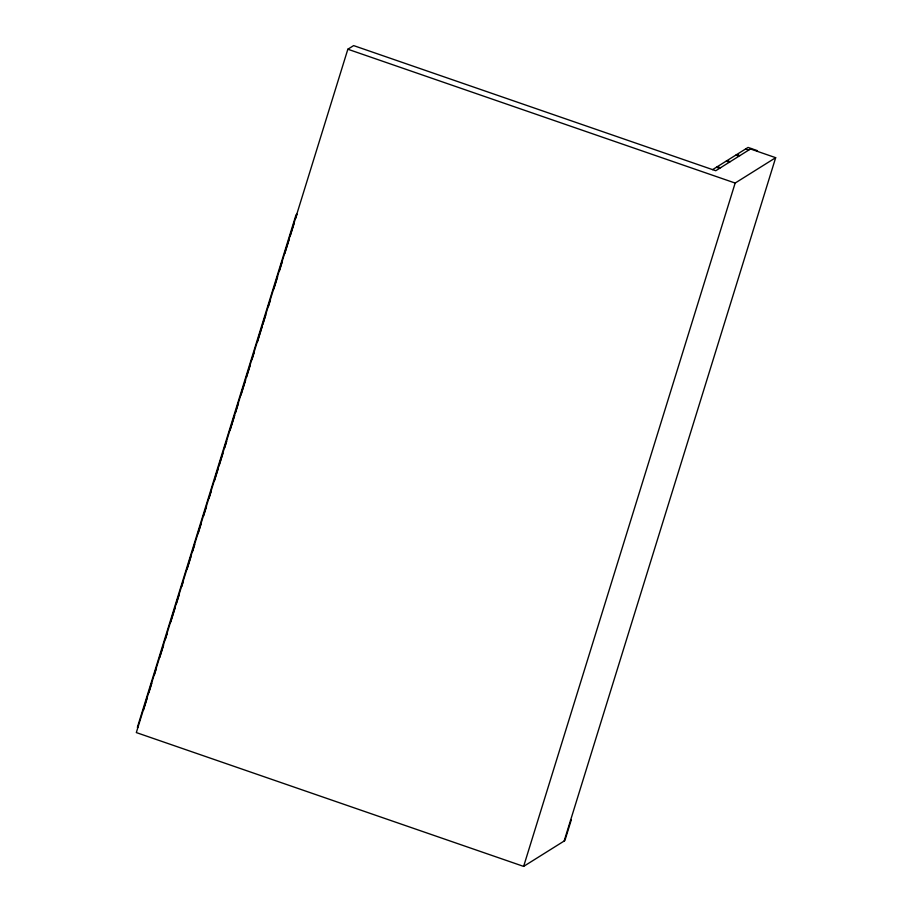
<?xml version="1.0" encoding="UTF-8"?>
<svg xmlns="http://www.w3.org/2000/svg" width="912" height="912" viewBox="0 0 912 912"><rect width="100%" height="100%" fill="white"/><g stroke="black" fill="none" stroke-linecap="round" stroke-linejoin="round"><path stroke-width="1.37" d="M751.214 148.519L715.76 170.726L353.639 45.6L347.848 49.225L136.321 732.575L523.625 866.4L564.87 840.579L571.231 820.013L570.513 820.469M143.378 710.414L147.163 698.182M148.85 692.744L151.791 683.225M154.322 675.074L156.419 668.268M159.794 657.392L163.579 645.16M165.254 639.722L167.363 632.928M170.726 622.052L175.355 607.096M176.198 604.382L179.151 594.863M181.67 586.701L182.936 582.631M187.142 569.031L190.927 556.799M192.614 551.361L194.712 544.567M198.086 533.691L201.028 524.172M203.558 516.01L206.5 506.502M209.03 498.34L211.128 491.545M214.491 480.67L218.287 468.437M219.119 465.713L222.916 453.481M224.591 448.043L226.7 441.248M230.063 430.373L234.692 415.416M235.535 412.691L238.477 403.184M241.007 395.021L245.636 380.065M246.479 377.351L250.264 365.119M251.951 359.681L254.049 352.876M257.423 342L262.052 327.055M262.884 324.33L265.837 314.811M268.356 306.66L270.465 299.866M273.828 288.99L277.613 276.746M279.3 271.309L282.253 261.801M284.772 253.639L289.4 238.682M290.244 235.969L294.029 223.736M295.716 218.299L296.981 214.217L296.035 214.81L137.381 727.32L138.328 726.727M523.625 866.4L735.163 183.05L775.679 157.685L750.485 148.975M564.152 841.024L775.679 157.685M712.614 169.632L716.433 167.238L718.12 167.819L719.066 167.227M728.768 161.162L727.822 161.743L726.134 161.162L716.638 167.113L720.526 167.74M738.458 155.086L737.523 155.678L735.836 155.097L726.34 161.036L730.227 161.663M756.789 151.153L757.507 150.697L748.068 147.436L736.03 154.972L739.917 155.587M745.526 149.021L748.684 150.104M347.848 49.225L735.163 183.05"/></g></svg>
